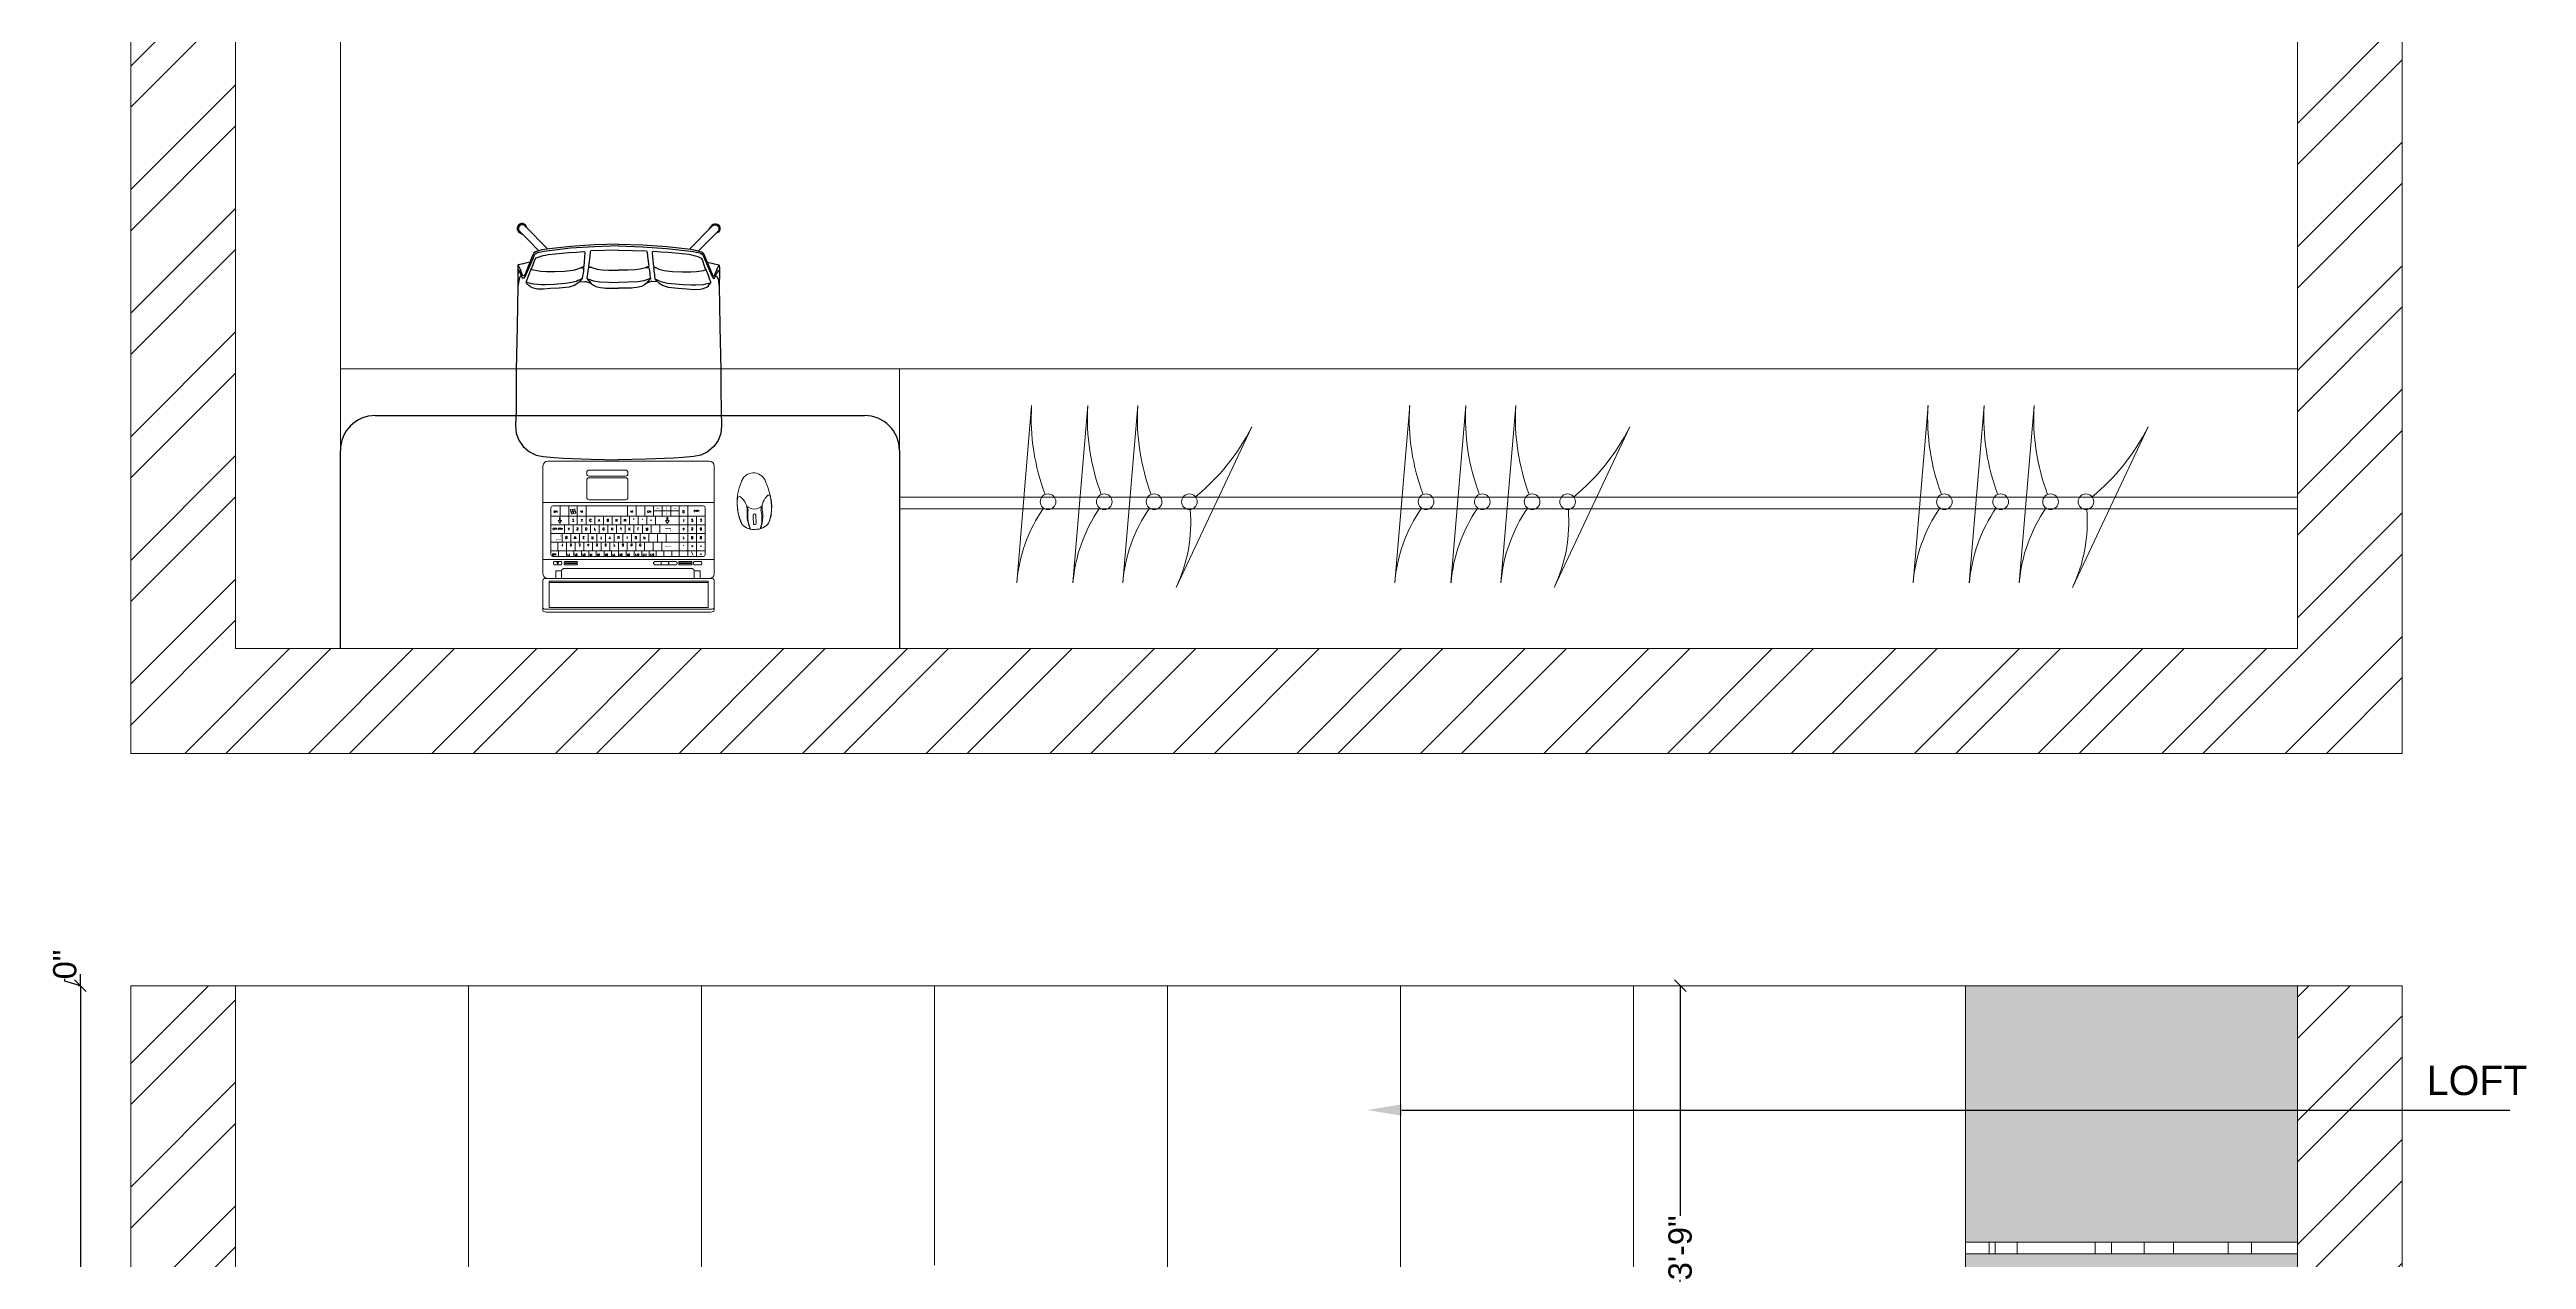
# Model space of a CAD drawing. Header units: inches. Extents: x 15448 to 46480, y -8154 to 0.
# Drawn here: x 24677.9 to 24890.5, y -4958.5 to -4854.7 of the extents above; entities that cross this region are included whole.
import ezdxf
from ezdxf import colors
from ezdxf.entities.mleader import LeaderData, LeaderLine
from ezdxf.enums import TextEntityAlignment as Align
from ezdxf.math import Vec2, Vec3

# ---------------------------------------------------------------- set-up
doc = ezdxf.new("R2010")
doc.units = ezdxf.units.IN
doc.header["$MEASUREMENT"] = 0
doc.layers.add('Furniture', color=251, linetype='Continuous', lineweight=18)
doc.layers.add('ROD', color=7, linetype='Continuous', lineweight=9)
doc.layers.add('IEL-HATCH-002', color=7, linetype='Continuous')
doc.layers.add('line_cad-block.com', color=250, linetype='Continuous')
doc.styles.add('b.k', font='verdana.ttf')
doc.styles.add('HEMI', font='stylu.ttf')
doc.styles.add('Romand', font='romand.shx', dxfattribs={"bigfont": '@extfont2.shx'})
doc.styles.get("Standard").update_dxf_attribs({"font": 'arial.ttf'})
doc.dimstyles.new('STANDARD$0', dxfattribs={"dimscale": 0, "dimtxt": 6, "dimasz": 3, "dimexe": 2, "dimexo": 2, "dimgap": 0, "dimtad": 0, "dimtih": 1, "dimtoh": 1, "dimdec": 1, "dimzin": 0, "dimdsep": 46, "dimlunit": 4, "dimtxsty": 'b.k', "dimcen": 2.5, "dimclrd": 256, "dimclre": 256, "dimclrt": 256, "dimadec": 0, "dimazin": 0, "dimtfac": 1, "dimtdec": 1, "dimtofl": 0, "dimtmove": 2, "dimatfit": 2, "dimfxl": 1, "dimfrac": 2, "dimtolj": 1, "dimtzin": 0, "dimlwd": 9, "dimlwe": 9, "dimarcsym": 0})

# ---------------------------------------------------------------- blocks, each defined once
blk = doc.blocks.new('laptop_top')
at = {"color": 0, "linetype": 'ByBlock', "lineweight": -2}
for p, q in [((-166.7, 219.4), (-166.7, 8.9)), ((-141.9, 213.4), (-141.9, 228.3)), ((-130.5, 213.4), (-141.9, 213.4)), ((-138.1, 200.9), (-138.1, 198.1)), ((-130.5, 213.4), (-130.5, 228.3)), ((63.4, 201.6), (63.4, 195.3)), ((127.9, 213.4), (127.9, 228.3)), ((139.3, 213.4), (127.9, 213.4)), ((139.3, 213.4), (139.3, 228.3)), ((166.7, 219.4), (166.7, 8.9)), ((-166.7, 191.6), (166.7, 191.6)), ((-151.2, 90.5), (-151.2, 181.8)), ((149.5, 174.2), (-151.2, 174.2)), ((149.5, 157.3), (-151.2, 157.3)), ((-147.7, 185.3), (145.9, 185.3)), ((-137.7, 174.2), (-137.7, 157.3)), ((-136.4, 185.3), (-136.4, 174.2)), ((-129.5, 157.3), (-129.5, 140.4)), ((-121.1, 185.3), (-121.1, 174.2)), ((-120.8, 174.2), (-120.8, 157.3)), ((-112.6, 157.3), (-112.6, 140.4)), ((-106.7, 185.3), (-106.7, 174.2)), ((-103.9, 174.2), (-103.9, 157.3)), ((-95.7, 157.3), (-95.7, 140.4)), ((-91.4, 185.3), (-91.4, 174.2)), ((-87, 174.2), (-87, 157.3)), ((-78.8, 157.3), (-78.8, 140.4)), ((-77.4, 185.3), (-77.4, 174.2)), ((-70.1, 174.2), (-70.1, 157.3)), ((-63, 185.3), (-63, 174.2)), ((-61.9, 157.3), (-61.9, 140.4)), ((-53.2, 174.2), (-53.2, 157.3)), ((-47.7, 185.3), (-47.7, 174.2)), ((-45, 157.3), (-45, 140.4)), ((-36.3, 174.2), (-36.3, 157.3)), ((-33.3, 185.3), (-33.3, 174.2)), ((-28.1, 157.3), (-28.1, 140.4)), ((-19.4, 174.2), (-19.4, 157.3)), ((-19.3, 185.3), (-19.3, 174.2)), ((-11.2, 157.3), (-11.2, 140.4)), ((-4.4, 185.3), (-4.4, 174.2)), ((-2.5, 174.2), (-2.5, 157.3)), ((5.7, 157.3), (5.7, 140.4)), ((10.9, 185.3), (10.9, 174.2)), ((14.4, 174.2), (14.4, 157.3)), ((22.6, 157.3), (22.6, 140.4)), ((25.7, 185.3), (25.7, 174.2)), ((31.3, 174.2), (31.3, 157.3)), ((39.5, 157.3), (39.5, 140.4)), ((40.1, 185.3), (40.1, 174.2)), ((48.2, 174.2), (48.2, 157.3)), ((54.1, 185.3), (54.1, 174.2)), ((56.4, 157.3), (56.4, 140.4)), ((65.1, 174.2), (65.1, 157.3)), ((69, 185.3), (69, 174.2)), ((73.2, 157.3), (73.2, 140.4)), ((84.3, 185.3), (84.3, 174.2)), ((98.7, 185.3), (98.7, 87)), ((115.7, 185.3), (115.7, 87)), ((132.6, 185.3), (132.6, 106.6)), ((149.5, 181.8), (149.5, 90.5)), ((149.5, 140.4), (-151.2, 140.4)), ((149.5, 123.5), (-151.2, 123.5)), ((149.5, 106.6), (-151.2, 106.6)), ((-133.5, 106.6), (-133.5, 87)), ((-124.7, 140.4), (-124.7, 123.5)), ((-116.6, 123.5), (-116.6, 106.6)), ((-116.6, 106.6), (-116.6, 87)), ((-107.8, 140.4), (-107.8, 123.5)), ((-99.8, 123.5), (-99.8, 106.6)), ((-99.8, 106.6), (-99.8, 87)), ((-90.9, 140.4), (-90.9, 123.5)), ((-82.9, 123.5), (-82.9, 106.6)), ((-82.9, 106.6), (-82.9, 87)), ((-74, 140.4), (-74, 123.5)), ((-66, 123.5), (-66, 106.6)), ((-57.1, 140.4), (-57.1, 123.5)), ((-49.1, 123.5), (-49.1, 106.6)), ((-40.2, 140.4), (-40.2, 123.5)), ((-32.2, 123.5), (-32.2, 106.6)), ((-23.3, 140.4), (-23.3, 123.5)), ((-15.3, 123.5), (-15.3, 106.6)), ((-6.4, 140.4), (-6.4, 123.5)), ((-2.1, 106.6), (-2.1, 87)), ((1.6, 123.5), (1.6, 106.6)), ((10.5, 140.4), (10.5, 123.5)), ((14.8, 106.6), (14.8, 87)), ((18.5, 123.5), (18.5, 106.6)), ((27.4, 140.4), (27.4, 123.5)), ((31.7, 106.6), (31.7, 87)), ((35.4, 123.5), (35.4, 106.6)), ((44.3, 140.4), (44.3, 123.5)), ((48.6, 106.6), (48.6, 87)), ((48.6, 96.8), (98.7, 96.8)), ((52.3, 123.5), (52.3, 106.6)), ((61.2, 140.4), (61.2, 123.5)), ((65.5, 106.6), (65.5, 87)), ((82.4, 106.6), (82.4, 87)), ((-166.7, 80.1), (166.7, 80.1)), ((145.9, 87), (-147.7, 87)), ((-81.4, 36.5), (-81.4, 70.6)), ((-77, 75.1), (-5.8, 75.1)), ((-1.3, 70.6), (-1.3, 36.5)), ((157.8, 0), (-157.8, 0)), ((-81.4, 24.5), (-81.4, 21.6)), ((-77, 32.1), (-5.8, 32.1)), ((-77, 29), (-5.8, 29)), ((-77, 17.1), (-5.8, 17.1)), ((-1.3, 24.5), (-1.3, 21.6))]:
    blk.add_line(p, q, dxfattribs=at)
for points in [[(-166.7, 231.4), (-166.7, 290.5)], [(-160.5, 293.6), (160.5, 293.6)], [(166.7, 290.5), (166.7, 231.4)], [(160.5, 288.1), (-160.5, 288.1)], [(160.5, 228.3), (-160.5, 228.3)], [(154.8, 235.9), (-154.8, 235.9)], [(-124.4, 208.6), (121.8, 208.6)]]:
    blk.add_lwpolyline(points, dxfattribs=at)
for points in [[(-154.8, 284.6), (-154.8, 233.5), (154.8, 233.5), (154.8, 284.6), (-154.8, 284.6)], [(37.3, 129.7), (34.5, 133.5), (34.5, 129.7), (34.3, 129.7), (34.3, 134.2), (37.1, 130.3), (37.1, 134.2), (37.3, 134.2), (37.3, 129.7)], [(34.5, 134.6), (35, 135), (35.5, 135), (36.1, 134.6), (36.7, 134.6), (36.9, 134.8), (37.1, 134.8), (36.7, 134.4), (36.1, 134.4), (35.5, 134.8), (35, 134.8), (34.7, 134.6), (34.5, 134.6)]]:
    blk.add_lwpolyline(points, close=True, dxfattribs=at)
for points in [[(-143.7, 201.6), (-132.5, 201.6, -0.414214), (-129.9, 198.9), (-129.9, 197.9, -0.414214), (-132.5, 195.3), (-143.7, 195.3, -0.414214), (-146.4, 197.9), (-146.4, 198.9, -0.414214)], [(-124.2, 201.6), (-100.8, 201.6, -0.414214), (-99.6, 200.4), (-99.6, 200.4, -0.414214), (-100.8, 199.2), (-124.2, 199.2, -0.414214), (-125.4, 200.4), (-125.4, 200.4, -0.414214)], [(-124.2, 197.7), (-100.8, 197.7, -0.414214), (-99.6, 196.5), (-99.6, 196.5, -0.414214), (-100.8, 195.3), (-124.2, 195.3, -0.414214), (-125.4, 196.5), (-125.4, 196.5, -0.414214)], [(51.6, 201.6), (91.9, 201.6, -0.414214), (94.6, 198.9), (94.6, 197.9, -0.414214), (91.9, 195.3), (51.6, 195.3, -0.414214), (48.9, 197.9), (48.9, 198.9, -0.414214)], [(99.1, 201.6), (122.6, 201.6, -0.414214), (123.8, 200.4), (123.8, 200.4, -0.414214), (122.6, 199.2), (99.1, 199.2, -0.414214), (97.9, 200.4), (97.9, 200.4, -0.414214)], [(99.1, 197.7), (122.6, 197.7, -0.414214), (123.8, 196.5), (123.8, 196.5, -0.414214), (122.6, 195.3), (99.1, 195.3, -0.414214), (97.9, 196.5), (97.9, 196.5, -0.414214)], [(129, 201.6), (140.2, 201.6, -0.414214), (142.9, 198.9), (142.9, 197.9, -0.414214), (140.2, 195.3), (129, 195.3, -0.414214), (126.4, 197.9), (126.4, 198.9, -0.414214)], [(-108.4, 97.7, 0.301668), (-112.5, 98), (-113.5, 94.3, -0.301668), (-109.5, 94)], [(-107.2, 101.9, 0.301668), (-111.2, 102.2), (-112.3, 98.5, -0.301668), (-108.2, 98.2)], [(-103.7, 97.1, -0.279065), (-107.8, 97.3), (-108.9, 93.7, 0.279065), (-104.8, 93.5)], [(-102.5, 101.3, -0.279065), (-106.6, 101.6), (-107.7, 97.9, 0.279065), (-103.6, 97.7)]]:
    blk.add_lwpolyline(points, format="xyb", close=True, dxfattribs=at)
for points, format in [([(-130.5, 213.4, 0.381204), (-124.4, 208.6, -0.067107)], "xyb"), ([(75.6, 201.6, -0.414214), (78.3, 198.9), (78.3, 197.9, -0.414214), (75.6, 195.3)], "xyb"), ([(127.9, 213.4, -0.381204), (121.8, 208.6, 0.067107)], "xyb"), ([(-131.8, 152.9, 0.445, 0.445, 0), (-136.3, 152.9, 3.56, 0, 0), (-139.7, 152.9, 0, 0, 0)], "xyseb"), ([(-139.7, 144.8, 0.445, 0.445, 0), (-135.2, 144.8, 3.56, 0, 0), (-131.8, 144.8, 0, 0, 0)], "xyseb"), ([(83.2, 165.8, 0.89, 0.89, 0), (75.8, 165.8, 2.67, 0, 0), (70.5, 165.8, 0, 0, 0)], "xyseb"), ([(-133.1, 115.2), (-133.1, 109.9, -0.414214), (-133.2, 109.7), (-134.7, 109.7, -0.414214), (-134.8, 109.9), (-134.8, 115.2), (-137.3, 115.2, -0.606815), (-137.4, 115.5), (-134.1, 120.3, -0.520567), (-133.8, 120.3), (-130.5, 115.5, -0.606815), (-130.6, 115.2), (-133.1, 115.2)], "xyb"), ([(81.6, 136.9, 0.89, 0.89, 0), (81.6, 130.5, 0.89, 0.89, 0), (75.8, 130.5, 3.56, 0, 0), (70.5, 130.5, 0, 0, 0)], "xyseb"), ([(76.4, 115.2), (76.4, 109.9, -0.414214), (76.2, 109.7), (74.8, 109.7, -0.414214), (74.6, 109.9), (74.6, 115.2), (72.2, 115.2, -0.606815), (72, 115.5), (75.4, 120.3, -0.520567), (75.7, 120.3), (79, 115.5, -0.606815), (78.9, 115.2), (76.4, 115.2)], "xyb"), ([(74, 99.1, 0.312, 0.312, 0), (74, 102.3, 2.49, 0, 0), (74, 104.7, 0, 0, 0)], "xyseb"), ([(60, 91.9, 0.312, 0.312, 0), (56.9, 91.9, 2.49, 0, 0), (54.5, 91.9, 0, 0, 0)], "xyseb"), ([(74, 94.4, 0.312, 0.312, 0), (74, 91.2, 2.49, 0, 0), (74, 88.9, 0, 0, 0)], "xyseb"), ([(87.9, 91.9, 0.312, 0.312, 0), (91.1, 91.9, 2.49, 0, 0), (93.5, 91.9, 0, 0, 0)], "xyseb")]:
    blk.add_lwpolyline(points, format=format, dxfattribs=at)
at = {"color": 0, "linetype": 'ByBlock', "lineweight": -2, "const_width": 0.445}
for points in [[(-139.7, 151), (-139.7, 154.8)], [(-131.8, 142.9), (-131.8, 146.6)]]:
    blk.add_lwpolyline(points, dxfattribs=at)
at = {"color": 0, "linetype": 'ByBlock', "lineweight": -2}
blk.add_circle((-138.1, 198.1), 1.38, dxfattribs=at)
for centre, radius, start, end in [((-157.8, 219.4), 8.9, 90, 180), ((157.8, 219.4), 8.9, 0, 90), ((-147.7, 181.8), 3.56, 90, 180), ((145.9, 181.8), 3.56, 0, 90), ((-147.7, 90.5), 3.56, 180, 270), ((-77, 70.6), 4.45, 90, 180), ((-5.8, 70.6), 4.45, 0, 90), ((145.9, 90.5), 3.56, 270, 0), ((-157.8, 8.9), 8.9, 180, 270), ((-77, 36.5), 4.45, 180, 270), ((-77, 24.5), 4.45, 90, 180), ((-77, 21.6), 4.45, 180, 270), ((-5.8, 36.5), 4.45, 270, 0), ((-5.8, 24.5), 4.45, 0, 90), ((-5.8, 21.6), 4.45, 270, 0), ((157.8, 8.9), 8.9, 270, 0)]:
    blk.add_arc(centre, radius, start, end, dxfattribs=at)
for centre, major_axis, start_param, end_param in [((-160.5, 290.5), (6.23, 0), 1.570796, 3.141593), ((160.5, 290.5), (-6.23, 0), 3.141593, 4.712389), ((-160.5, 285), (6.23, 0), 1.570796, 3.141593), ((160.5, 285), (-6.23, 0), 3.141593, 4.712389), ((-160.5, 231.4), (-6.23, 0), 0, 1.570796)]:
    blk.add_ellipse(centre, major_axis=major_axis, ratio=0.5, start_param=start_param, end_param=end_param, dxfattribs=at)
at = {"color": 0, "linetype": 'ByBlock', "lineweight": -2, "extrusion": (0, 0, -1)}
blk.add_ellipse((160.5, 231.4), major_axis=(6.23, 0), ratio=0.5, start_param=0, end_param=1.570796, dxfattribs=at)
at = {"color": 0, "linetype": 'ByBlock', "lineweight": -2, "style": 'Romand'}
for s, height, p in [('Esc', 3.56, (-148.8, 181.8)), ('F1', 3.12, (-119.1, 181.8)), ('F2', 3.12, (-104.7, 181.8)), ('F3', 3.12, (-89.4, 181.8)), ('F4', 3.12, (-75.4, 181.8)), ('F5', 3.12, (-61, 181.8)), ('F6', 3.12, (-45.7, 181.8)), ('F7', 3.12, (-31.3, 181.8)), ('F8', 3.12, (-17.3, 181.8)), ('F9', 3.12, (-2.5, 181.8)), ('F10', 3.12, (12.8, 181.8)), ('F11', 3.12, (27.7, 181.8)), ('F12', 3.12, (42.1, 181.8))]:
    blk.add_text(s, height=height, dxfattribs=at).set_placement(p, align=Align.MIDDLE_LEFT)
for s, height, p in [('1', 4.45, (-129.2, 162.9)), ('Q', 4.45, (-121.1, 148.8)), ('2', 4.45, (-112.3, 162.9)), ('W', 4.45, (-104.2, 148.8)), ('3', 4.45, (-95.4, 162.9)), ('E', 4.45, (-87.3, 148.8)), ('4', 4.45, (-78.5, 162.9)), ('R', 4.45, (-70.4, 148.8)), ('5', 4.45, (-61.6, 162.9)), ('T', 4.45, (-53.5, 148.8)), ('6', 4.45, (-44.7, 162.9)), ('Y', 4.45, (-36.6, 148.8)), ('7', 4.45, (-27.8, 162.9)), ('U', 4.45, (-19.7, 148.8)), ('8', 4.45, (-10.9, 162.9)), ('I', 4.45, (-2.8, 148.8)), ('9', 4.45, (6, 162.9)), ('O', 4.45, (14.1, 148.8)), ('0', 4.45, (22.9, 162.9)), ('P', 4.45, (31, 148.8)), ('7', 4.45, (107.2, 148.8)), ('.', 4.45, (107.2, 165.8)), ('/', 4.45, (124.1, 179.8)), ('+', 4.45, (124.1, 165.8)), ('8', 4.45, (124.1, 148.8)), ('-', 4.45, (141, 165.8)), ('9', 4.45, (141, 148.8)), ('*', 4.45, (141, 179.8)), ('Cap Lock', 3.12, (-138, 131.9)), ('Ctrl', 3.12, (-142, 98.1)), ('A', 4.45, (-116.3, 131.9)), ('Z', 4.45, (-108.2, 115)), ('S', 4.45, (-99.4, 131.9)), ('Alt', 3.12, (-91.3, 98.1)), ('X', 4.45, (-91.3, 115)), ('D', 4.45, (-82.5, 131.9)), ('C', 4.45, (-74.4, 115)), ('F', 4.45, (-65.6, 131.9)), ('V', 4.45, (-57.5, 115)), ('G', 4.45, (-48.7, 131.9)), ('B', 4.45, (-40.6, 115)), ('H', 4.45, (-31.8, 131.9)), ('N', 4.45, (-23.7, 115)), ('J', 4.45, (-14.9, 131.9)), ('M', 4.45, (-6.8, 115)), ('K', 4.45, (2, 131.9)), ('Alt', 3.12, (6.4, 98.1)), (',', 4.45, (10.1, 115)), ('L', 4.45, (18.9, 131.9)), ('.', 4.45, (27, 115)), ('Ctrl', 3.12, (40.2, 98.1)), ('-', 4.45, (43.9, 115)), ('4', 4.45, (107.2, 131.9)), ('0', 4.45, (107.2, 98.1)), ('1', 4.45, (107.2, 115)), ('5', 4.45, (124.1, 131.9)), ('2', 4.45, (124.1, 115)), ('Enter', 3.12, (132.6, 96.8)), ('3', 4.45, (141, 115)), ('6', 4.45, (141, 131.9))]:
    blk.add_text(s, height=height, dxfattribs=at).set_placement(p, align=Align.MIDDLE_CENTER)
blk = doc.blocks.new('98UYTFRD')
at = {"color": 0}
for p, q in [((16407, -3892), (16449, -3892)), ((16404, -3912), (16404, -3895)), ((16452, -3895), (16452, -3912))]:
    blk.add_line(p, q, dxfattribs=at)
at = {"color": 0, "lineweight": 9}
for points in [[(16439.65, -3901.77, -0.241004), (16438.49, -3901.36, -0.217003), (16438.4, -3897.76, -0.752527), (16440.5, -3897.66, -0.115399), (16441.01, -3900.1, -0.099122), (16440.76, -3901.25, -0.240483), (16439.65, -3901.77)], [(16439.18, -3901.75, -0.055019), (16438.96, -3900.97, -0.050601), (16438.91, -3900.24, 0.084687), (16438.87, -3899.76, 0.175899), (16438.35, -3898.99, 0.569307), (16438.1, -3899.09, 0.064428), (16438.11, -3900.12, 0.081238), (16438.49, -3901.36, 0.150456), (16439.18, -3901.75)], [(16440.1, -3901.7, 0.071754), (16440.26, -3900.74, 0.043169), (16440.22, -3900.11, -0.269309), (16440.71, -3898.85, -0.36617), (16440.91, -3898.91, -0.160325), (16440.76, -3901.25, -0.150096), (16440.11, -3901.7)], [(16440.04, -3901.72, 0.141108), (16440.12, -3900.21, -0.211379), (16440.21, -3899.75, -0.412702), (16438.87, -3899.76, -0.176997), (16438.99, -3900.27, 0.141094), (16439.22, -3901.76, 0.080592), (16439.65, -3901.77, 0.075205), (16440.04, -3901.72)], [(16439.43, -3900.69), (16439.47, -3901.3, 0.837339), (16439.69, -3901.25), (16439.66, -3900.55, 1), (16439.43, -3900.56)]]:
    blk.add_lwpolyline(points, format="xyb", close=True, dxfattribs=at)
at = {"color": 0}
for centre, start, end in [((16407, -3895), 90, 180), ((16449, -3895), 0, 90)]:
    blk.add_arc(centre, 3, start, end, dxfattribs=at)
at = {"layer": 'line_cad-block.com', "color": 0}
for points in [[(16420.1, -3875.99), (16420.05, -3875.92), (16419.96, -3875.76), (16419.89, -3875.65), (16419.79, -3875.57), (16419.66, -3875.53), (16419.53, -3875.53), (16419.41, -3875.57), (16419.3, -3875.65), (16419.23, -3875.75), (16419.19, -3875.88), (16419.19, -3876.02), (16419.23, -3876.13), (16419.3, -3876.24), (16419.44, -3876.32), (16419.62, -3876.43)], [(16421.82, -3877.71), (16419.83, -3875.72), (16419.71, -3875.64), (16419.64, -3875.62), (16419.54, -3875.62), (16419.47, -3875.65), (16419.37, -3875.72), (16419.31, -3875.8), (16419.27, -3875.89), (16419.28, -3875.98), (16419.3, -3876.08), (16419.35, -3876.16), (16420.06, -3876.87), (16421.03, -3877.87)], [(16433.96, -3877.72), (16435.95, -3875.73), (16436.07, -3875.65), (16436.14, -3875.63), (16436.24, -3875.63), (16436.31, -3875.66), (16436.41, -3875.73), (16436.47, -3875.81), (16436.51, -3875.9), (16436.5, -3875.99), (16436.48, -3876.09), (16436.42, -3876.17), (16435.72, -3876.88), (16434.75, -3877.87)], [(16435.67, -3876), (16435.73, -3875.93), (16435.82, -3875.77), (16435.88, -3875.66), (16435.99, -3875.58), (16436.11, -3875.54), (16436.25, -3875.54), (16436.37, -3875.58), (16436.48, -3875.66), (16436.55, -3875.76), (16436.59, -3875.89), (16436.58, -3876.03), (16436.55, -3876.14), (16436.47, -3876.25), (16436.34, -3876.33), (16436.16, -3876.44)], [(16427.89, -3877.29), (16425.82, -3877.34), (16423.75, -3877.48), (16421.69, -3877.73), (16421.33, -3877.79), (16421.01, -3877.87), (16420.76, -3877.95), (16420.62, -3878.03), (16420.5, -3878.27), (16419.86, -3879.86), (16419.79, -3879.98), (16419.71, -3880.01), (16419.66, -3879.98), (16419.59, -3879.82), (16419.45, -3879.48), (16419.37, -3879.29), (16419.27, -3879.08)], [(16427.89, -3877.44), (16425.83, -3877.51), (16423.77, -3877.65), (16421.72, -3877.88), (16421.5, -3877.91), (16421.23, -3877.97), (16421.05, -3878.02), (16420.87, -3878.06), (16420.71, -3878.14), (16420.63, -3878.25), (16420.51, -3878.54), (16419.91, -3879.93), (16419.73, -3880.23), (16419.65, -3880.2), (16419.32, -3879.51)], [(16424.9, -3877.92), (16424.97, -3877.95), (16425, -3878), (16424.97, -3878.4), (16424.89, -3879.22), (16424.65, -3879.33), (16424.43, -3879.42), (16424.11, -3879.52), (16423.97, -3879.55), (16423.25, -3879.63), (16422.42, -3879.67), (16421.7, -3879.67), (16421.2, -3879.64), (16420.59, -3879.53), (16420.41, -3879.5), (16420.4, -3879.49), (16420.47, -3879.27), (16420.69, -3878.63), (16420.74, -3878.54), (16420.82, -3878.48), (16421.06, -3878.37), (16421.4, -3878.27), (16421.6, -3878.23), (16421.84, -3878.18), (16423.65, -3878.02), (16424.26, -3877.97), (16424.9, -3877.92)], [(16427.89, -3877.81), (16425.49, -3877.86), (16425.47, -3877.91), (16425.44, -3877.97), (16425.41, -3878.35), (16425.3, -3879.17), (16425.33, -3879.22), (16425.41, -3879.25), (16425.58, -3879.3), (16426.04, -3879.44), (16426.47, -3879.49), (16427.06, -3879.52), (16427.89, -3879.52)], [(16427.88, -3877.44), (16429.95, -3877.51), (16432.01, -3877.66), (16434.06, -3877.88), (16434.28, -3877.92), (16434.54, -3877.98), (16434.73, -3878.02), (16434.91, -3878.07), (16435.06, -3878.15), (16435.15, -3878.26), (16435.26, -3878.55), (16435.86, -3879.94), (16436.04, -3880.24), (16436.12, -3880.21), (16436.45, -3879.53)], [(16427.89, -3877.81), (16430.28, -3877.86), (16430.31, -3877.91), (16430.34, -3877.97), (16430.37, -3878.36), (16430.47, -3879.17), (16430.44, -3879.22), (16430.37, -3879.25), (16430.19, -3879.31), (16429.73, -3879.44), (16429.31, -3879.49), (16428.71, -3879.52), (16427.88, -3879.52)], [(16427.89, -3877.29), (16429.96, -3877.34), (16432.03, -3877.49), (16434.09, -3877.73), (16434.45, -3877.8), (16434.77, -3877.88), (16435.01, -3877.96), (16435.15, -3878.04), (16435.27, -3878.28), (16435.91, -3879.87), (16435.98, -3879.99), (16436.06, -3880.02), (16436.11, -3879.99), (16436.18, -3879.83), (16436.32, -3879.49), (16436.4, -3879.3), (16436.51, -3879.09)], [(16430.88, -3877.93), (16430.81, -3877.96), (16430.78, -3878.01), (16430.8, -3878.4), (16430.89, -3879.22), (16431.13, -3879.33), (16431.34, -3879.43), (16431.67, -3879.53), (16431.8, -3879.56), (16432.52, -3879.63), (16433.36, -3879.68), (16434.08, -3879.68), (16434.58, -3879.65), (16435.18, -3879.54), (16435.37, -3879.51), (16435.37, -3879.5), (16435.3, -3879.28), (16435.08, -3878.64), (16435.03, -3878.55), (16434.95, -3878.49), (16434.72, -3878.38), (16434.37, -3878.28), (16434.17, -3878.24), (16433.93, -3878.19), (16432.13, -3878.02), (16431.51, -3877.98), (16430.88, -3877.93)], [(16419.57, -3880.02), (16419.41, -3880.09), (16419.36, -3880.3), (16419.31, -3880.48), (16419.24, -3880.93), (16419.21, -3882.47), (16419.18, -3884.41), (16419.12, -3886.8), (16419.09, -3888.13), (16419.09, -3889.73), (16419.08, -3891.57), (16419.03, -3892.87), (16419.1, -3893.53), (16419.33, -3894.13), (16419.7, -3894.66), (16420.25, -3895.13), (16420.8, -3895.4), (16421.41, -3895.53), (16422.34, -3895.59), (16423.12, -3895.65), (16425.51, -3895.75), (16427.88, -3895.79)], [(16419.27, -3879.08), (16419.25, -3879.07), (16419.24, -3879.09), (16419.23, -3879.39), (16419.23, -3879.62), (16419.23, -3879.74), (16419.24, -3880.88)], [(16419.32, -3879.51), (16419.3, -3879.51), (16419.3, -3879.51), (16419.27, -3879.54), (16419.25, -3879.58), (16419.23, -3880.01)], [(16420.29, -3878.84), (16419.9, -3878.92), (16419.68, -3878.97), (16419.25, -3879.07)], [(16424.69, -3879.31), (16424.77, -3879.31), (16424.86, -3879.31), (16424.89, -3879.32), (16424.87, -3879.48), (16424.86, -3879.6), (16424.83, -3879.77), (16424.82, -3879.89), (16424.79, -3880.06), (16424.77, -3880.23), (16424.76, -3880.25), (16424.57, -3880.36), (16424.39, -3880.42), (16424.27, -3880.5), (16423.71, -3880.62), (16423.34, -3880.68), (16422.34, -3880.75), (16421.64, -3880.79), (16421.24, -3880.79), (16420.6, -3880.74), (16420.42, -3880.7), (16420.03, -3880.59), (16419.95, -3880.56), (16420.05, -3880.33), (16420.17, -3879.96), (16420.3, -3879.63), (16420.35, -3879.51), (16420.45, -3879.34)], [(16424.76, -3880.25), (16424.65, -3880.39), (16424.39, -3880.63), (16424.07, -3880.84), (16423.63, -3880.98), (16422.78, -3881.06), (16422.03, -3881.11), (16421.43, -3881.16), (16420.91, -3881.16), (16420.69, -3881.11), (16420.49, -3881.04), (16420.31, -3880.96), (16420.19, -3880.85), (16420.07, -3880.73), (16419.99, -3880.62), (16419.97, -3880.57)], [(16424.56, -3880.53), (16425, -3880.51)], [(16425, -3880.51), (16425.08, -3880.51), (16425.24, -3880.55), (16425.51, -3880.65)], [(16425.56, -3879.3), (16425.42, -3879.29), (16425.32, -3879.3), (16425.29, -3879.31), (16425.27, -3879.42), (16425.25, -3879.58), (16425.21, -3879.83), (16425.19, -3880.02), (16425.16, -3880.23), (16425.72, -3880.45), (16426.24, -3880.53), (16427.89, -3880.58)], [(16425.16, -3880.23), (16425.52, -3880.67), (16425.67, -3880.77), (16425.94, -3880.92), (16426.32, -3881.01), (16426.6, -3881.05), (16426.78, -3881.06), (16427.89, -3881.06)], [(16436.21, -3880.03), (16436.36, -3880.1), (16436.42, -3880.31), (16436.46, -3880.49), (16436.53, -3880.94), (16436.56, -3882.48), (16436.59, -3884.42), (16436.64, -3886.81), (16436.67, -3888.14), (16436.67, -3889.74), (16436.68, -3891.58), (16436.73, -3892.88), (16436.66, -3893.54), (16436.43, -3894.14), (16436.06, -3894.67), (16435.5, -3895.14), (16434.95, -3895.4), (16434.35, -3895.53), (16433.41, -3895.6), (16432.63, -3895.65), (16430.25, -3895.75), (16427.88, -3895.79)], [(16430.21, -3879.3), (16430.36, -3879.29), (16430.45, -3879.3), (16430.49, -3879.31), (16430.51, -3879.43), (16430.53, -3879.58), (16430.56, -3879.83), (16430.58, -3880.02), (16430.62, -3880.23), (16430.06, -3880.45), (16429.53, -3880.53), (16427.89, -3880.58)], [(16430.62, -3880.23), (16430.26, -3880.67), (16430.11, -3880.78), (16429.84, -3880.92), (16429.46, -3881.01), (16429.17, -3881.05), (16428.99, -3881.06), (16427.89, -3881.06)], [(16430.77, -3880.51), (16430.69, -3880.51), (16430.54, -3880.55), (16430.27, -3880.65)], [(16431.22, -3880.53), (16430.77, -3880.51)], [(16431.08, -3879.31), (16431, -3879.31), (16430.92, -3879.31), (16430.88, -3879.33), (16430.9, -3879.49), (16430.92, -3879.6), (16430.94, -3879.78), (16430.96, -3879.89), (16430.98, -3880.06), (16431.01, -3880.23), (16431.01, -3880.26), (16431.2, -3880.36), (16431.38, -3880.43), (16431.51, -3880.5), (16432.07, -3880.63), (16432.43, -3880.68), (16433.43, -3880.76), (16434.13, -3880.79), (16434.53, -3880.79), (16435.17, -3880.75), (16435.36, -3880.71), (16435.75, -3880.6), (16435.83, -3880.57), (16435.72, -3880.34), (16435.6, -3879.97), (16435.47, -3879.64), (16435.43, -3879.52), (16435.33, -3879.35)], [(16431.01, -3880.26), (16431.12, -3880.4), (16431.38, -3880.63), (16431.71, -3880.84), (16432.15, -3880.98), (16432.99, -3881.06), (16433.74, -3881.12), (16434.34, -3881.17), (16434.86, -3881.16), (16435.09, -3881.12), (16435.28, -3881.05), (16435.46, -3880.97), (16435.59, -3880.86), (16435.7, -3880.74), (16435.78, -3880.63), (16435.8, -3880.58)], [(16435.49, -3878.85), (16435.88, -3878.93), (16436.1, -3878.98), (16436.52, -3879.08)], [(16436.45, -3879.53), (16436.48, -3879.53), (16436.48, -3879.53), (16436.51, -3879.55), (16436.52, -3879.59), (16436.55, -3880.02)], [(16436.51, -3879.09), (16436.53, -3879.09), (16436.53, -3879.1), (16436.54, -3879.4), (16436.55, -3879.63), (16436.55, -3879.75), (16436.53, -3880.89)]]:
    blk.add_lwpolyline(points, dxfattribs=at)
at = {"color": 0, "lineweight": 9, "xscale": -0.044059898217101, "yscale": 0.044059898217101, "zscale": 0.044059898217101, "rotation": 180}
blk.add_blockref('laptop_top', (16428.74, -3895.93), dxfattribs=at)
blk = doc.blocks.new('_Oblique')
at = {"color": 0, "linetype": 'ByBlock', "lineweight": -2}
blk.add_line((-0.5, -0.5), (0.5, 0.5), dxfattribs=at)
blk = doc.blocks.new('*D1076')
at = {"color": 1, "lineweight": -2, "transparency": 16777216}
for p, q in [((24680.55, -4935.05), (24680.33, -4935.05)), ((24680.51, -4935.05), (24680.51, -4970.29)), ((24680.51, -5011.05), (24680.51, -4975.8)), ((24680.55, -5011.05), (24680.33, -5011.05))]:
    blk.add_line(p, q, dxfattribs=at)
at = {"layer": 'Defpoints', "color": 0, "transparency": 16777216}
for p in [(24680.51, -4935.05), (24713.83, -4935.05), (24713.93, -5011.05)]:
    blk.add_point(p, dxfattribs=at)
at = {"color": 1, "lineweight": -2, "transparency": 16777216}
for p, rotation in [((24680.51, -4935.05), 90), ((24680.51, -5011.05), 270)]:
    blk.add_blockref('_Oblique', p, dxfattribs=dict(at, rotation=rotation))
at = {"color": 1, "lineweight": 5, "transparency": 16777216, "insert": (24680.51, -4973.05), "char_height": 2, "attachment_point": 5, "rotation": 90}
blk.add_mtext('\\A1;6\'-4"', dxfattribs=at)
blk = doc.blocks.new('*D1077')
at = {"color": 1, "lineweight": -2, "transparency": 16777216}
for p, q in [((24679.18, -4934.65), (24679.18, -4934.47)), ((24680.51, -4935.05), (24679.18, -4934.65)), ((24680.55, -4935.05), (24680.33, -4935.05)), ((24680.55, -4935.05), (24680.33, -4935.05)), ((24680.51, -4935.05), (24680.51, -4934.05)), ((24680.51, -4935.05), (24680.51, -4936.05))]:
    blk.add_line(p, q, dxfattribs=at)
at = {"layer": 'Defpoints', "color": 0, "transparency": 16777216}
for p in [(24680.51, -4935.05), (24693.83, -4935.05), (24713.83, -4935.05)]:
    blk.add_point(p, dxfattribs=at)
at = {"color": 1, "lineweight": -2, "transparency": 16777216}
for rotation in [270, 90]:
    blk.add_blockref('_Oblique', (24680.51, -4935.05), dxfattribs=dict(at, rotation=rotation))
at = {"color": 1, "lineweight": 5, "transparency": 16777216, "insert": (24679.18, -4933.23), "char_height": 2, "attachment_point": 5, "rotation": 90}
blk.add_mtext('\\A1;0"', dxfattribs=at)
blk = doc.blocks.new('*D1082')
at = {"color": 1, "lineweight": -2, "transparency": 16777216}
for p, q in [((24817.81, -4935.05), (24818.03, -4935.05)), ((24817.85, -4935.05), (24817.85, -4954.8)), ((24817.85, -4980.05), (24817.85, -4960.29)), ((24817.81, -4980.05), (24818.03, -4980.05))]:
    blk.add_line(p, q, dxfattribs=at)
at = {"layer": 'Defpoints', "color": 0, "transparency": 16777216}
for p in [(24813.83, -4935.05), (24817.85, -4935.05), (24813.83, -4980.05)]:
    blk.add_point(p, dxfattribs=at)
at = {"color": 1, "lineweight": -2, "transparency": 16777216}
for p, rotation in [((24817.85, -4935.05), 90), ((24817.85, -4980.05), 270)]:
    blk.add_blockref('_Oblique', p, dxfattribs=dict(at, rotation=rotation))
at = {"color": 1, "lineweight": 5, "transparency": 16777216, "insert": (24817.85, -4957.55), "char_height": 2, "attachment_point": 5, "rotation": 90}
blk.add_mtext('\\A1;3\'-9"', dxfattribs=at)

msp = doc.modelspace()

# ---------------------------------------------------------------- hatches: boundary and pattern name
at = {"layer": 'IEL-HATCH-002', "lineweight": 5, "true_color": 0xed1f24, "transparency": 33554687}
h = msp.add_hatch(dxfattribs=at)
h.set_pattern_fill('ANSI32', color=240, scale=20)
h.set_pattern_definition([(45, (8298.833, -994.111), (-5.303301, 5.303301), []), (45, (8302.3686, -994.111), (-5.303301, 5.303301), [])])
h.paths.add_polyline_path([(24693.83, -4848.61), (24684.83, -4848.61), (24684.83, -4915.11), (24879.83, -4915.11), (24879.83, -4842.11), (24870.83, -4842.11), (24870.83, -4906.11), (24693.83, -4906.11)])
h.paths.add_polyline_path([(24879.83, -4761.11), (24870.83, -4761.11), (24870.83, -4769.11), (24870.83, -4809.61), (24879.83, -4809.61)])
h = msp.add_hatch(dxfattribs=at)
h.set_pattern_fill('ANSI32', color=240, scale=20, angle=180)
h.set_pattern_definition([(225, (7832.833, -1178.022), (5.303301, -5.303301), []), (225, (7829.2975, -1178.022), (5.303301, -5.303301), [])])
h.paths.add_polyline_path([(24693.83, -4935.05), (24684.83, -4935.05), (24684.83, -5055.05), (24693.83, -5055.05)])
h.paths.add_polyline_path([(24879.83, -4935.05), (24870.83, -4935.05), (24870.83, -5055.05), (24879.83, -5055.05)])
at = {"layer": 'IEL-HATCH-002', "lineweight": 5, "true_color": 0xf5efeb, "transparency": 33554687}
h = msp.add_hatch(color=7, dxfattribs=at)
h.dxf.hatch_style = 1
h.paths.add_polyline_path([(24870.83, -4958.05), (24842.33, -4958.05), (24842.33, -4980.05), (24870.83, -4980.05)])
h.paths.add_polyline_path([(24870.83, -4935.05), (24842.33, -4935.05), (24842.33, -4957.05), (24870.83, -4957.05)])
at = {"layer": 'IEL-HATCH-002', "lineweight": 5, "true_color": 0x9d754d, "transparency": 33554687}
h = msp.add_hatch(dxfattribs=at)
h.set_pattern_fill('AR-RROOF', color=35, scale=10, angle=90)
h.set_pattern_definition([(90, (8024.866, -1178.022), (-10, 22), [150, -20, 50, -10]), (90, (8019.866, -1164.722), (-13.3, -10), [30, -3.3, 60, -7.5]), (90, (8016.366, -1173.022), (-6.7, 52), [80, -14, 40, -10])])
h.paths.add_polyline_path([(24870.83, -4957.05), (24842.33, -4957.05), (24842.33, -4958.05), (24870.83, -4958.05)])

# ---------------------------------------------------------------- linework, layer by layer
at = {"lineweight": 5}
for p, q in [((24750.83, -4882.11), (24702.83, -4882.11)), ((24684.83, -5055.05), (24684.83, -4935.05)), ((24684.83, -4935.05), (24879.83, -4935.05)), ((24693.83, -5055.05), (24693.83, -4935.05)), ((24713.83, -4935.05), (24713.83, -5053.05)), ((24733.83, -4935.05), (24733.83, -5053.05)), ((24753.83, -4959.05), (24753.83, -4935.05)), ((24773.83, -4935.05), (24773.83, -5053.05)), ((24793.83, -4935.05), (24793.83, -5053.05)), ((24813.83, -5055.05), (24813.83, -4935.05)), ((24842.33, -4980.05), (24842.33, -4935.05)), ((24870.83, -4935.05), (24870.83, -5055.05)), ((24879.83, -4935.05), (24879.83, -5055.05)), ((24842.33, -4957.05), (24870.83, -4957.05)), ((24842.33, -4958.05), (24870.83, -4958.05))]:
    msp.add_line(p, q, dxfattribs=at)
at = {"color": 9, "lineweight": 5, "true_color": 0xc7c8ca}
for p, q in [((24793.88, -4893.11), (24750.83, -4893.11)), ((24793.88, -4894.11), (24750.83, -4894.11)), ((24826.33, -4893.11), (24781.83, -4893.11)), ((24826.33, -4894.11), (24781.83, -4894.11)), ((24870.83, -4893.11), (24826.33, -4893.11)), ((24870.83, -4894.11), (24826.33, -4894.11))]:
    msp.add_line(p, q, dxfattribs=at)
at = {"layer": 'Furniture', "color": 133, "lineweight": 5, "true_color": 0x84cdcc}
for p, q in [((24760.89, -4900.46), (24762.17, -4885.26)), ((24765.71, -4900.46), (24767, -4885.26)), ((24770, -4900.46), (24771.28, -4885.26)), ((24793.34, -4900.46), (24794.63, -4885.26)), ((24798.17, -4900.46), (24799.45, -4885.26)), ((24802.45, -4900.46), (24803.73, -4885.26)), ((24837.84, -4900.46), (24839.13, -4885.26)), ((24842.67, -4900.46), (24843.95, -4885.26)), ((24846.95, -4900.46), (24848.23, -4885.26)), ((24774.58, -4900.88), (24781.07, -4887.07)), ((24807.03, -4900.88), (24813.52, -4887.07)), ((24851.53, -4900.88), (24858.02, -4887.07))]:
    msp.add_line(p, q, dxfattribs=at)
for centre in [(24763.58, -4893.51), (24768.41, -4893.51), (24772.69, -4893.51), (24775.72, -4893.51), (24796.03, -4893.51), (24800.86, -4893.51), (24805.14, -4893.51), (24808.18, -4893.51), (24840.53, -4893.51), (24845.36, -4893.51), (24849.64, -4893.51), (24852.68, -4893.51)]:
    msp.add_circle(centre, 0.673, dxfattribs=at)
for centre, radius, start, end in [((24780.76, -4886.34), 18.62, 176.6903, 200.6016), ((24785.58, -4886.34), 18.62, 176.6903, 200.6016), ((24789.87, -4886.34), 18.62, 176.6903, 200.6016), ((24813.21, -4886.34), 18.62, 176.6903, 200.6016), ((24818.04, -4886.34), 18.62, 176.6903, 200.6016), ((24822.32, -4886.34), 18.62, 176.6903, 200.6016), ((24857.71, -4886.34), 18.62, 176.6903, 200.6016), ((24862.54, -4886.34), 18.62, 176.6903, 200.6016), ((24866.82, -4886.34), 18.62, 176.6903, 200.6016), ((24764.43, -4878.71), 18.62, 309.3984, 333.3097), ((24796.89, -4878.71), 18.62, 309.3984, 333.3097), ((24841.39, -4878.71), 18.62, 309.3984, 333.3097), ((24774.04, -4901.56), 13.19, 145.3487, 175.2486), ((24778.86, -4901.56), 13.19, 145.3487, 175.2486), ((24783.14, -4901.56), 13.19, 145.3487, 175.2486), ((24762.65, -4895.25), 13.19, 334.7514, 4.6513), ((24806.49, -4901.56), 13.19, 145.3487, 175.2486), ((24811.32, -4901.56), 13.19, 145.3487, 175.2486), ((24815.6, -4901.56), 13.19, 145.3487, 175.2486), ((24795.1, -4895.25), 13.19, 334.7514, 4.6513), ((24850.99, -4901.56), 13.19, 145.3487, 175.2486), ((24855.82, -4901.56), 13.19, 145.3487, 175.2486), ((24860.1, -4901.56), 13.19, 145.3487, 175.2486), ((24839.6, -4895.25), 13.19, 334.7514, 4.6513)]:
    msp.add_arc(centre, radius, start, end, dxfattribs=at)
at = {"layer": 'ROD', "color": 0, "lineweight": 5}
for p, q in [((24684.83, -4915.11), (24684.83, -4710.11)), ((24693.83, -4906.11), (24693.83, -4719.11)), ((24702.83, -4906.11), (24702.83, -4719.11)), ((24870.83, -4906.11), (24870.83, -4842.11)), ((24879.83, -4915.11), (24879.83, -4842.11)), ((24750.83, -4906.11), (24750.83, -4882.11)), ((24870.83, -4882.11), (24750.83, -4882.11)), ((24870.83, -4906.11), (24693.83, -4906.11)), ((24879.83, -4915.11), (24684.83, -4915.11))]:
    msp.add_line(p, q, dxfattribs=at)

# ---------------------------------------------------------------- block references
at = {"lineweight": 5}
msp.add_blockref('98UYTFRD', (8298.83, -994.11), dxfattribs=at)

# ---------------------------------------------------------------- texts
at = {"color": 5, "lineweight": 5, "insert": (24881.94, -4941.91), "char_height": 2.527, "width": 47.182, "attachment_point": 1, "rotation": 359.9906, "style": 'HEMI'}
msp.add_mtext('LOFT', dxfattribs=at)

# ---------------------------------------------------------------- dimensions: what is measured, and where the dimension line sits
at = {"lineweight": 5}
for base, p1, p2, picture, middle in [((24680.51248044, -4935.04660033), (24713.83307206, -4935.04660033), (24693.83307206, -4935.04660033), '*D1077', (24679.17633447, -4934.37575654)), ((24680.51, -4935.05), (24713.93, -5011.05), (24713.83, -4935.05), '*D1076', (24680.51, -4973.05)), ((24817.85, -4935.05), (24813.83, -4980.05), (24813.83, -4935.05), '*D1082', (24817.85, -4957.55))]:
    dim = msp.add_linear_dim(base=base, p1=p1, p2=p2, angle=90, dimstyle='STANDARD$0', override={"dimscale": 1, "dimtxt": 2, "dimasz": 1, "dimexe": 0.18, "dimexo": 0.0625, "dimgap": 0.09, "dimtih": 0, "dimtoh": 0, "dimdec": 0, "dimtxsty": 'Standard', "dimblk": 'Oblique', "dimcen": 0.09, "dimclrd": 1, "dimclre": 1, "dimclrt": 1, "dimtdec": 0, "dimtmove": 1, "dimatfit": 3, "dimldrblk": 'Oblique', "dimfxl": 0.03937, "dimfxlon": 1, "dimfrac": 0, "dimlwd": 65534, "dimlwe": 65534, "dimarcsym": 1}, dxfattribs=at)
    dim.commit()
    dim.dimension.update_dxf_attribs({"geometry": picture, "text_midpoint": middle})

# ---------------------------------------------------------------- leaders
at = {"color": 5, "lineweight": 5}
ml = msp.add_multileader_mtext('Standard', dxfattribs=at)
ml.set_content('', color=5)
ml.set_leader_properties()
ml.build(insert=Vec2(0, 0))
ml.multileader.update_dxf_attribs({"text_right_attachment_type": 6, "dogleg_length": 0.36, "arrow_head_size": 3})
ctx = ml.context
ctx.base_point, ctx.char_height, ctx.arrow_head_size, ctx.landing_gap_size, ctx.plane_origin = Vec3(24889.06, -4945.72), 0.18, 3, 0.09, Vec3(24839.69, -4945.72)
ctx.right_attachment = 6
notes = []
notes.append((ctx, [(0, (1, 1, 0), (24888.7, -4945.72), (1, 0), 0.36, [(0, [(24790.96, -4945.72)], 0, [])])]))
ctx.mtext.insert, ctx.mtext.flow_direction = Vec3(24889.15, -4945.63), 5
for ctx, leaders in notes:
    for number, flags, end, landing, length, lines in leaders:
        leader = LeaderData()
        leader.index, (leader.has_last_leader_line, leader.has_dogleg_vector, leader.attachment_direction) = number, flags
        leader.last_leader_point, leader.dogleg_vector, leader.dogleg_length = Vec3(end), Vec3(landing), length
        for number, points, colour, breaks in lines:
            line = LeaderLine()
            line.index, line.vertices, line.color, line.breaks = number, Vec3.list(points), colors.encode_raw_color(colour), breaks
            leader.lines.append(line)
        ctx.leaders.append(leader)

doc.saveas('drawing.dxf')
